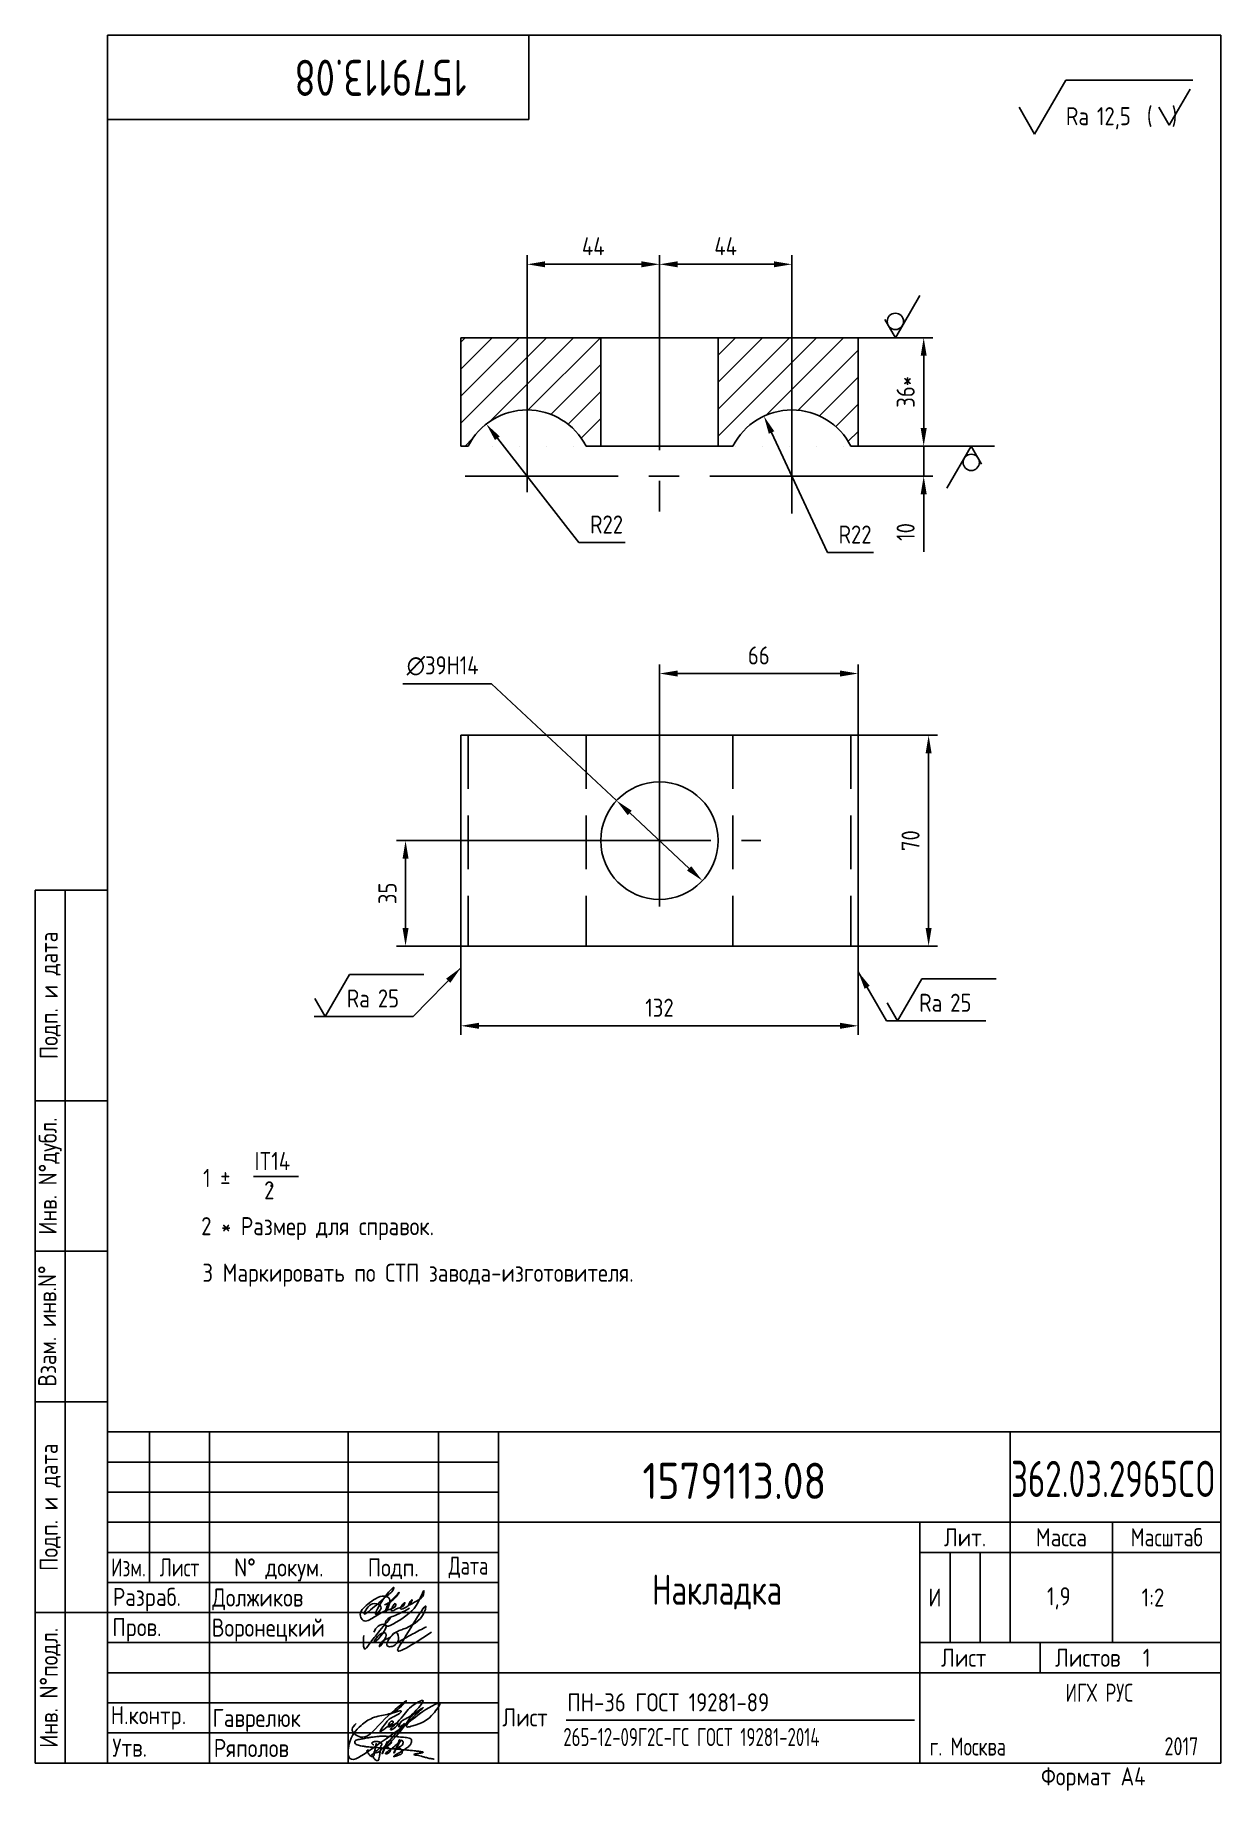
# Paper-space layout 'A4_MCad' of a CAD drawing. Header units: millimetres. Extents: x 8 to 205, y 0 to 292.
# The model-space entities are those that its viewports show. They can reach past a viewport. Long polylines and large blocks are cut down to what shows.
import ezdxf
from ezdxf.enums import TextEntityAlignment as Align

# ---------------------------------------------------------------- set-up
doc = ezdxf.new("R2010")
doc.units = ezdxf.units.MM
doc.linetypes.add('CENTER', pattern=[50.8, 31.75, -6.35, 6.35, -6.35])
doc.linetypes.add('HIDDEN', pattern=[9.525, 6.35, -3.175])
for name, color, linetype in [('Bord', 1, 'Continuous'), ('Cen', 5, 'CENTER'), ('Con', 6, 'Continuous'), ('Cont', 6, 'Continuous'), ('Dim', 7, 'Continuous'), ('Hatch', 2, 'Continuous'), ('Hide', 2, 'HIDDEN'), ('Text', 3, 'Continuous'), ('Textb', 6, 'Continuous')]:
    doc.layers.add(name, color=color, linetype=linetype)
doc.layers.get('Defpoints').off()
doc.styles.add('Style1', font='romans.shx', dxfattribs={"width": 0.8})
doc.dimstyles.new('Dia_2', dxfattribs={"dimscale": 2, "dimtxt": 3, "dimasz": 3, "dimexe": 1.25, "dimexo": 0.625, "dimgap": 1.5, "dimtad": 1, "dimtoh": 1, "dimdec": 0, "dimtxsty": 'Style1', "dimcen": 2.5, "dimse1": 1, "dimclrt": 3, "dimadec": 0, "dimazin": 0, "dimtfac": 1, "dimtdec": 0, "dimtmove": 0, "dimatfit": 2, "dimfxl": 1, "dimarcsym": 0})
doc.dimstyles.new('LIN 2', dxfattribs={"dimscale": 2, "dimtxt": 3, "dimasz": 3, "dimexe": 1.5, "dimexo": 0, "dimgap": 1.5, "dimtad": 1, "dimdec": 0, "dimrnd": 1, "dimdsep": 46, "dimtxsty": 'Style1', "dimcen": 0, "dimdle": 2, "dimclrd": 256, "dimclrt": 3, "dimadec": 0, "dimazin": 0, "dimtfac": 0.666667, "dimtdec": 0, "dimtmove": 0, "dimatfit": 2, "dimfxl": 1, "dimtvp": 0.833333, "dimtolj": 1, "dimtzin": 0, "dimarcsym": 0})

# ---------------------------------------------------------------- blocks, each defined once
blk = doc.blocks.new('A$C314368CF')
at = {"layer": 'Text'}
for q in [(7.18, 6), (1.98, 3)]:
    blk.add_line((3.72, 0), q, dxfattribs=at)
at = {"layer": 'Text', "style": 'Style1', "width": 0.8}
blk.add_text('(  )', height=3, dxfattribs=at).set_placement((0, 0))
blk = doc.blocks.new('sherISO_18')
at = {"layer": 'Cont'}
for p, q in [((-30.94, -16.46), (-25.74, -7.46)), ((-25.74, -7.46), (-4.67, -7.46)), ((-30.94, -16.46), (-33.54, -11.96))]:
    blk.add_line(p, q, dxfattribs=at)
blk.add_blockref('A$C314368CF', (-12.3, -14.96))
at = {"layer": 'Textb', "style": 'Style1', "width": 0.8}
blk.add_text('Ra', height=3, dxfattribs=at).set_placement((-25.74, -14.96))
blk.add_attdef('12,5', (-20.6, -14.96), '', height=3, dxfattribs=at)
blk = doc.blocks.new('A$C63F45750')
at = {"layer": 'Text'}
for points, knots in [([(3.17, 2.37), (3.12, 2.38), (3.04, 2.41), (2.94, 2.5), (2.85, 2.57), (2.79, 2.69), (2.87, 2.77), (2.99, 2.84), (3.16, 2.89), (3.36, 2.93), (3.6, 2.95), (3.82, 2.92), (4.05, 2.87), (4.25, 2.78), (4.45, 2.63), (4.46, 2.42), (4.38, 2.26), (4.28, 2.1), (4.17, 1.94), (4.03, 1.78), (3.89, 1.62), (3.75, 1.52), (3.63, 1.43), (3.49, 1.36), (3.35, 1.3), (3.24, 1.25), (3.16, 1.21), (3.12, 1.15), (3.19, 1.1), (3.27, 1.09), (3.4, 1.07), (3.55, 1.07), (3.72, 1.12), (3.92, 1.19), (4.1, 1.34), (4.26, 1.51), (4.44, 1.65), (4.59, 1.81), (4.74, 1.93), (4.84, 2.04), (4.93, 2.14), (5.07, 2.29), (5.19, 2.53), (5.28, 2.68), (5.35, 2.96), (5.23, 2.66), (5.2, 2.44), (5.04, 2.09), (4.95, 1.81), (4.86, 1.57), (4.75, 1.31), (4.67, 1.12), (4.46, 0.78), (4.62, 1.17), (4.71, 1.45), (4.88, 1.74), (5.01, 2), (5.08, 2.19), (5.19, 2.4), (5.32, 2.58), (5.4, 2.75), (5.52, 2.89), (5.65, 3.04), (5.85, 3.1), (6.02, 3.03), (6.08, 2.87), (6.03, 2.7), (5.9, 2.51), (5.7, 2.37), (5.55, 2.23), (5.4, 2.17), (5.31, 2.12), (5.12, 2.09), (5.35, 2.07), (5.48, 2), (5.64, 1.93), (5.75, 1.8), (5.85, 1.67), (5.89, 1.54), (5.89, 1.37), (5.8, 1.2), (5.63, 1.06), (5.41, 0.94), (5.23, 0.86), (5.02, 0.92), (5.13, 1.1), (5.28, 1.16), (5.44, 1.27), (5.61, 1.36), (5.74, 1.46), (5.86, 1.53), (5.95, 1.61), (6.05, 1.69), (6.15, 1.77), (6.28, 1.87), (6.46, 2.02), (6.65, 2.19), (6.83, 2.37), (6.98, 2.49), (7.11, 2.61), (7.2, 2.74), (7.32, 2.84), (7.42, 2.97), (7.48, 3.08), (7.48, 3.27), (7.34, 3.08), (7.28, 2.94), (7.18, 2.69), (7.1, 2.46), (7, 2.22), (6.93, 1.98), (6.83, 1.78), (6.73, 1.55), (6.67, 1.34), (6.6, 1.14), (6.56, 1.03), (6.39, 0.99), (6.62, 1.33), (6.75, 1.54), (6.93, 1.87), (7.05, 2.08), (7.18, 2.32), (7.33, 2.6), (7.47, 2.89), (7.6, 3.07), (7.79, 3.18), (7.95, 3.01), (8, 2.81), (7.99, 2.62), (7.94, 2.46), (7.83, 2.33), (7.69, 2.22), (7.53, 2.11), (7.37, 2.03), (7.21, 1.99), (7.11, 1.97), (6.89, 1.98), (7.07, 1.94), (7.15, 1.9), (7.27, 1.88), (7.39, 1.84), (7.52, 1.81), (7.62, 1.72), (7.7, 1.62), (7.78, 1.51), (7.83, 1.39), (7.87, 1.26), (7.88, 1.13), (7.86, 0.99), (7.75, 0.88), (7.6, 0.77), (7.4, 0.73), (7.19, 0.66), (6.97, 0.55), (6.71, 0.48), (6.57, 0.44), (6.42, 0.42), (6.52, 0.58), (6.61, 0.64), (6.81, 0.78), (7.06, 0.89), (7.33, 1.04), (7.55, 1.16), (7.7, 1.24), (7.84, 1.32), (7.99, 1.43), (8.21, 1.58), (8.48, 1.76), (8.74, 1.95), (8.97, 2.12), (9.1, 2.29), (9.23, 2.44), (9.3, 2.6), (9.37, 2.74), (9.42, 2.92), (9.45, 3.13), (9.21, 3.48), (8.67, 3.59), (8.09, 3.63), (7.57, 3.66), (7.06, 3.74), (6.57, 3.75), (6.09, 3.74), (5.67, 3.78), (5.28, 3.78), (4.96, 3.81), (4.65, 3.83), (4.31, 3.82), (3.97, 3.79), (3.61, 3.74), (3.22, 3.67), (2.86, 3.66), (2.53, 3.61), (2.18, 3.52), (1.78, 3.54), (1.38, 3.37), (0.96, 3.35), (0.58, 3.24), (0.25, 3.19), (0.03, 3.06), (-0.03, 2.83), (0.02, 2.6), (0.26, 2.38), (0.59, 2.33), (1, 2.2), (1.48, 2.15), (1.93, 2.05), (2.35, 2.02), (2.72, 2.01), (3.11, 1.94), (3.68, 1.94), (4.25, 1.83), (4.91, 1.87), (5.53, 1.76), (6.13, 1.72), (6.73, 1.71), (7.32, 1.62), (7.99, 1.55), (8.64, 1.54), (9.16, 1.46), (9.61, 1.42), (10.03, 1.4), (10.41, 1.32), (10.73, 1.29), (11.01, 1.24), (11.18, 1.23), (11.42, 1.14), (11.18, 1.06), (11.01, 1.03), (10.71, 0.98), (10.37, 0.92), (10.1, 0.91), (9.65, 0.75), (10.22, 0.67), (10.54, 0.59), (11.08, 0.47), (11.61, 0.35), (12.17, 0.15), (12.64, 0.08), (12.98, 0.03), (13.11, 0.01), (13.18, 0)], [0, 0, 0, 0, 0.153866, 0.270441, 0.388867, 0.510533, 0.592156, 0.71333, 0.90842, 1.11344, 1.349254, 1.61246, 1.782219, 2.047249, 2.291879, 2.451528, 2.651081, 2.806158, 3.017979, 3.227348, 3.462381, 3.633009, 3.75766, 3.920516, 4.080796, 4.214529, 4.291786, 4.349969, 4.397594, 4.50822, 4.594826, 4.799244, 4.954392, 5.128468, 5.437537, 5.632649, 5.842485, 6.094987, 6.293219, 6.410959, 6.551192, 6.687808, 7.022147, 7.294342, 7.425356, 7.52079, 7.946481, 8.313051, 8.59833, 8.833695, 9.090496, 9.427695, 9.601191, 9.883219, 10.093306, 10.673943, 10.798776, 10.974628, 11.287247, 11.486184, 11.648652, 11.848902, 12.027194, 12.25348, 12.40059, 12.537783, 12.716293, 12.91523, 13.208551, 13.438489, 13.549668, 13.67779, 13.77127, 13.930001, 14.029091, 14.272112, 14.434836, 14.547084, 14.739051, 14.830983, 15.061241, 15.268922, 15.500489, 15.788979, 15.879568, 16.024283, 16.221854, 16.418714, 16.593102, 16.783247, 16.91018, 17.018213, 17.135263, 17.278205, 17.430482, 17.620087, 17.979626, 18.191789, 18.388716, 18.565718, 18.714854, 18.857929, 19.039974, 19.171375, 19.283034, 19.400085, 19.618058, 19.882245, 20.150781, 20.377854, 20.649532, 20.89723, 21.042543, 21.40016, 21.557817, 21.667145, 21.752781, 21.926256, 22.412297, 22.813145, 22.961412, 23.171289, 23.607257, 23.940428, 24.110007, 24.291214, 24.48084, 24.697609, 24.904078, 25.034245, 25.218018, 25.407651, 25.573473, 25.787447, 25.930292, 26.051316, 26.18846, 26.285312, 26.406799, 26.52425, 26.630463, 26.793722, 26.898606, 27.029313, 27.171012, 27.314101, 27.419918, 27.580557, 27.709367, 27.829268, 28.024364, 28.266961, 28.41242, 28.705761, 28.989137, 29.187748, 29.233768, 29.332802, 29.529535, 29.667094, 30.039923, 30.332117, 30.61061, 30.769982, 30.856778, 31.109923, 31.313488, 31.656425, 32.066331, 32.296628, 32.49714, 32.710276, 32.891468, 33.014834, 33.177747, 33.444503, 33.618009, 34.409008, 34.914636, 35.419802, 35.95397, 36.458179, 36.88069, 37.388403, 37.738353, 38.034261, 38.353468, 38.693154, 39.037638, 39.391136, 39.787481, 40.203773, 40.488977, 40.784975, 41.26625, 41.668005, 42.070065, 42.499388, 42.869834, 43.079573, 43.213439, 43.554591, 43.717296, 44.153724, 44.506336, 45.019111, 45.587859, 45.90191, 46.270392, 46.703958, 47.093115, 47.952647, 48.44014, 49.079253, 49.808223, 50.268654, 50.851051, 51.604831, 52.298429, 52.776925, 53.1907, 53.661988, 54.042386, 54.348524, 54.616841, 54.853814, 54.983777, 55.126096, 55.333328, 55.613101, 56.008732, 56.315809, 56.59982, 56.87931, 57.399251, 57.889617, 58.432507, 59.066698, 59.660314, 59.862668, 60.07277, 60.07277, 60.07277, 60.07277]), ([(2.31, 1.53), (2.26, 1.52), (2.17, 1.51), (2.06, 1.48), (1.93, 1.38), (2.07, 1.25), (2.14, 1.11), (2.26, 0.93), (2.39, 0.72), (2.57, 0.54), (2.71, 0.44), (2.86, 0.4), (3.02, 0.43), (3.14, 0.54), (3.21, 0.79), (3.25, 1.07), (3.31, 1.4), (3.35, 1.67), (3.38, 1.92), (3.47, 2.19), (3.5, 2.43), (3.54, 2.59), (3.56, 2.64)], [0, 0, 0, 0, 0.15847, 0.269731, 0.363591, 0.555514, 0.688037, 0.848606, 1.204359, 1.433632, 1.58673, 1.729549, 1.880686, 2.057874, 2.19169, 2.63505, 2.928153, 3.184121, 3.441863, 3.696117, 4.025873, 4.178055, 4.178055, 4.178055, 4.178055])]:
    blk.add_open_spline(points, degree=3, knots=knots, dxfattribs=at)
blk = doc.blocks.new('*D7')
at = {"layer": 'Dim', "color": 0, "lineweight": -2, "transparency": 16777216}
for p, q in [((822.58, 1523.79), (822.58, 1564.63)), ((866.58, 1542.52), (866.58, 1564.63))]:
    blk.add_line(p, q, dxfattribs=at)
at = {"layer": 'Dim', "lineweight": -2, "transparency": 16777216}
blk.add_line((828.58, 1561.63), (860.58, 1561.63), dxfattribs=at)
at = {"layer": 'Dim', "transparency": 16777216}
for points in [[(828.58, 1562.63), (828.58, 1560.63), (822.58, 1561.63)], [(860.58, 1562.63), (860.58, 1560.63), (866.58, 1561.63)]]:
    blk.add_solid(points, dxfattribs=at)
at = {"layer": 'Dim', "color": 3, "transparency": 16777216, "insert": (844.58, 1567.63), "char_height": 6, "attachment_point": 5, "style": 'Style1'}
blk.add_mtext('\\A1;44', dxfattribs=at)
blk = doc.blocks.new('*D8')
at = {"layer": 'Dim', "color": 0, "lineweight": -2, "transparency": 16777216}
for p, q in [((866.58, 1550.64), (866.58, 1564.63)), ((910.58, 1523.79), (910.58, 1564.63))]:
    blk.add_line(p, q, dxfattribs=at)
at = {"layer": 'Dim', "lineweight": -2, "transparency": 16777216}
blk.add_line((872.58, 1561.63), (904.58, 1561.63), dxfattribs=at)
at = {"layer": 'Dim', "transparency": 16777216}
for points in [[(872.58, 1562.63), (872.58, 1560.63), (866.58, 1561.63)], [(904.58, 1562.63), (904.58, 1560.63), (910.58, 1561.63)]]:
    blk.add_solid(points, dxfattribs=at)
at = {"layer": 'Dim', "color": 3, "transparency": 16777216, "insert": (888.58, 1567.63), "char_height": 6, "attachment_point": 5, "style": 'Style1'}
blk.add_mtext('\\A1;44', dxfattribs=at)
blk = doc.blocks.new('*D9')
at = {"layer": 'Dim', "color": 0, "lineweight": -2, "transparency": 16777216}
for p, q in [((932.58, 1537.25), (957.37, 1537.25)), ((932.58, 1501.25), (957.37, 1501.25))]:
    blk.add_line(p, q, dxfattribs=at)
at = {"layer": 'Dim', "lineweight": -2, "transparency": 16777216}
blk.add_line((954.37, 1507.25), (954.37, 1531.25), dxfattribs=at)
at = {"layer": 'Dim', "transparency": 16777216}
for points in [[(953.37, 1531.25), (955.37, 1531.25), (954.37, 1537.25)], [(953.37, 1507.25), (955.37, 1507.25), (954.37, 1501.25)]]:
    blk.add_solid(points, dxfattribs=at)
at = {"layer": 'Dim', "color": 3, "transparency": 16777216, "insert": (948.37, 1519.25), "char_height": 6, "attachment_point": 5, "rotation": 90, "style": 'Style1'}
blk.add_mtext('\\A1;36*', dxfattribs=at)
blk = doc.blocks.new('*D10')
at = {"layer": 'Dim', "lineweight": -2, "transparency": 16777216}
for p, q in [((954.37, 1507.25), (954.37, 1513.25)), ((954.37, 1501.25), (954.37, 1491.25)), ((954.37, 1485.25), (954.37, 1466.16))]:
    blk.add_line(p, q, dxfattribs=at)
at = {"layer": 'Dim', "color": 0, "lineweight": -2, "transparency": 16777216}
for p, q in [((932.58, 1501.25), (957.37, 1501.25)), ((932.58, 1491.25), (957.37, 1491.25))]:
    blk.add_line(p, q, dxfattribs=at)
at = {"layer": 'Dim', "transparency": 16777216}
for points in [[(953.37, 1507.25), (955.37, 1507.25), (954.37, 1501.25)], [(953.37, 1485.25), (955.37, 1485.25), (954.37, 1491.25)]]:
    blk.add_solid(points, dxfattribs=at)
at = {"layer": 'Dim', "color": 3, "transparency": 16777216, "insert": (948.37, 1472.71), "char_height": 6, "attachment_point": 5, "rotation": 90, "style": 'Style1'}
blk.add_mtext('\\A1;10', dxfattribs=at)
blk = doc.blocks.new('*D11')
at = {"layer": 'Dim', "color": 0, "lineweight": -2, "transparency": 16777216}
for p, q in [((866.58, 1399.06), (866.58, 1428.69)), ((932.58, 1405.17), (932.58, 1428.69))]:
    blk.add_line(p, q, dxfattribs=at)
at = {"layer": 'Dim', "lineweight": -2, "transparency": 16777216}
blk.add_line((872.58, 1425.69), (926.58, 1425.69), dxfattribs=at)
at = {"layer": 'Dim', "transparency": 16777216}
for points in [[(872.58, 1426.69), (872.58, 1424.69), (866.58, 1425.69)], [(926.58, 1426.69), (926.58, 1424.69), (932.58, 1425.69)]]:
    blk.add_solid(points, dxfattribs=at)
at = {"layer": 'Dim', "color": 3, "transparency": 16777216, "insert": (899.58, 1431.69), "char_height": 6, "attachment_point": 5, "style": 'Style1'}
blk.add_mtext('\\A1;66', dxfattribs=at)
blk = doc.blocks.new('*D12')
at = {"layer": 'Dim', "color": 0, "lineweight": -2, "transparency": 16777216}
for p, q in [((932.58, 1405.17), (959, 1405.17)), ((932.58, 1335.17), (959, 1335.17))]:
    blk.add_line(p, q, dxfattribs=at)
at = {"layer": 'Dim', "lineweight": -2, "transparency": 16777216}
blk.add_line((956, 1399.17), (956, 1341.17), dxfattribs=at)
at = {"layer": 'Dim', "transparency": 16777216}
for points in [[(955, 1399.17), (957, 1399.17), (956, 1405.17)], [(955, 1341.17), (957, 1341.17), (956, 1335.17)]]:
    blk.add_solid(points, dxfattribs=at)
at = {"layer": 'Dim', "color": 3, "transparency": 16777216, "insert": (950, 1370.17), "char_height": 6, "attachment_point": 5, "rotation": 90, "style": 'Style1'}
blk.add_mtext('\\A1;70', dxfattribs=at)
blk = doc.blocks.new('*D13')
at = {"layer": 'Dim', "color": 0, "lineweight": -2, "transparency": 16777216}
for p, q in [((800.58, 1335.17), (800.58, 1305.67)), ((932.58, 1335.17), (932.58, 1305.67))]:
    blk.add_line(p, q, dxfattribs=at)
at = {"layer": 'Dim', "lineweight": -2, "transparency": 16777216}
blk.add_line((806.58, 1308.67), (926.58, 1308.67), dxfattribs=at)
at = {"layer": 'Dim', "transparency": 16777216}
for points in [[(806.58, 1309.67), (806.58, 1307.67), (800.58, 1308.67)], [(926.58, 1309.67), (926.58, 1307.67), (932.58, 1308.67)]]:
    blk.add_solid(points, dxfattribs=at)
at = {"layer": 'Dim', "color": 3, "transparency": 16777216, "insert": (866.58, 1314.67), "char_height": 6, "attachment_point": 5, "style": 'Style1'}
blk.add_mtext('\\A1;132', dxfattribs=at)
blk = doc.blocks.new('*D14')
at = {"layer": 'Dim', "color": 0, "lineweight": -2, "transparency": 16777216}
for p, q in [((832.87, 1370.17), (779.21, 1370.17)), ((809.16, 1335.17), (779.21, 1335.17))]:
    blk.add_line(p, q, dxfattribs=at)
at = {"layer": 'Dim', "lineweight": -2, "transparency": 16777216}
blk.add_line((782.21, 1341.17), (782.21, 1364.17), dxfattribs=at)
at = {"layer": 'Dim', "transparency": 16777216}
for points in [[(781.21, 1364.17), (783.21, 1364.17), (782.21, 1370.17)], [(781.21, 1341.17), (783.21, 1341.17), (782.21, 1335.17)]]:
    blk.add_solid(points, dxfattribs=at)
at = {"layer": 'Dim', "color": 3, "transparency": 16777216, "insert": (776.21, 1352.67), "char_height": 6, "attachment_point": 5, "rotation": 90, "style": 'Style1'}
blk.add_mtext('\\A1;35', dxfattribs=at)
blk = doc.blocks.new('*D15')
at = {"layer": 'Dim', "color": 0, "lineweight": -2, "transparency": 16777216}
for p, q in [((810.78, 1422.22), (781.27, 1422.22)), ((852.32, 1383.47), (810.78, 1422.22)), ((876.45, 1360.96), (856.7, 1379.38))]:
    blk.add_line(p, q, dxfattribs=at)
at = {"layer": 'Dim', "color": 0, "transparency": 16777216}
for points in [[(857.39, 1380.11), (856.02, 1378.65), (852.32, 1383.47)], [(877.13, 1361.7), (875.76, 1360.23), (880.83, 1356.87)]]:
    blk.add_solid(points, dxfattribs=at)
at = {"layer": 'Dim', "color": 3, "transparency": 16777216, "insert": (794.53, 1428.22), "char_height": 6, "attachment_point": 5, "style": 'Style1'}
blk.add_mtext('∅39H14', dxfattribs=at)
blk = doc.blocks.new('*D16')
at = {"layer": 'Dim', "color": 0, "lineweight": -2, "transparency": 16777216}
for p, q in [((812.72, 1503.85), (836.13, 1473.92)), ((836.13, 1473.92), (839.83, 1469.2)), ((839.83, 1469.2), (855.17, 1469.2))]:
    blk.add_line(p, q, dxfattribs=at)
at = {"layer": 'Dim', "color": 0, "transparency": 16777216}
blk.add_solid([(813.5, 1504.47), (811.93, 1503.23), (809.02, 1508.57)], dxfattribs=at)
at = {"layer": 'Dim', "color": 3, "transparency": 16777216, "insert": (849, 1475.2), "char_height": 6, "attachment_point": 5, "style": 'Style1'}
blk.add_mtext('R22', dxfattribs=at)
blk = doc.blocks.new('*D17')
at = {"layer": 'Dim', "color": 0, "lineweight": -2, "transparency": 16777216}
for p, q in [((903.82, 1505.75), (919.87, 1471.31)), ((919.87, 1471.31), (922.4, 1465.87)), ((922.4, 1465.87), (937.74, 1465.87))]:
    blk.add_line(p, q, dxfattribs=at)
at = {"layer": 'Dim', "color": 0, "transparency": 16777216}
blk.add_solid([(904.72, 1506.17), (902.91, 1505.33), (901.28, 1511.19)], dxfattribs=at)
at = {"layer": 'Dim', "color": 3, "transparency": 16777216, "insert": (931.57, 1471.87), "char_height": 6, "attachment_point": 5, "style": 'Style1'}
blk.add_mtext('R22', dxfattribs=at)
blk = doc.blocks.new('sherISO_01')
at = {"layer": 'Text'}
blk.add_line((4.04, 7), (16.36, 7), dxfattribs=at)
blk.add_lwpolyline([(-1.73, 3), (0, 0), (4.04, 7)], dxfattribs=at)
at = {"layer": 'Text', "style": 'Style1', "width": 0.8}
blk.add_text('Ra', height=3, dxfattribs=at).set_placement((3.58, 1.5))
blk.add_attdef('12,5', (8.73, 1.5), '', height=3, dxfattribs=at)
blk = doc.blocks.new('sherISO_09')
at = {"layer": 'Text'}
for q in [(4.04, 7), (-1.73, 3)]:
    blk.add_line((0, 0), q, dxfattribs=at)
blk.add_circle((0, 2.71), 1.35, dxfattribs=at)

msp = doc.modelspace()

# ---------------------------------------------------------------- hatches: boundary and pattern name
at = {"layer": 'Hatch'}
h = msp.add_hatch(dxfattribs=at)
h.set_pattern_fill('ANSI31', color=256, scale=2, angle=180, style=0)
h.set_pattern_definition([(225, (7184.7666, 268.788), (4.490128, -4.490128), [])])
edge = h.paths.add_edge_path()
edge.add_line((842.17, 1501.25), (847.08, 1501.25))
edge.add_line((847.08, 1501.25), (847.08, 1537.25))
edge.add_line((847.08, 1537.25), (800.58, 1537.25))
edge.add_line((800.58, 1537.25), (800.58, 1501.25))
edge.add_line((800.58, 1501.25), (802.98, 1501.25))
edge.add_arc((822.58, 1491.25), 22, 27.02071, 152.97929, ccw=False)
edge = h.paths.add_edge_path()
edge.add_line((930.17, 1501.25), (932.58, 1501.25))
edge.add_line((932.58, 1501.25), (932.58, 1537.25))
edge.add_line((932.58, 1537.25), (886.08, 1537.25))
edge.add_line((886.08, 1537.25), (886.08, 1501.25))
edge.add_line((886.08, 1501.25), (890.98, 1501.25))
edge.add_arc((910.58, 1491.25), 22, 27.03535, 152.96465, ccw=False)

# ---------------------------------------------------------------- linework, layer by layer
at = {"layer": 'Cen', "ltscale": 0.4}
for p, q in [((866.58, 1550.64), (866.58, 1478.37)), ((822.58, 1523.79), (822.58, 1485.91)), ((910.58, 1523.79), (910.58, 1478.82)), ((934.13, 1491.25), (798.25, 1491.25)), ((866.58, 1399.06), (866.58, 1341.92)), ((832.87, 1370.17), (900.29, 1370.17))]:
    msp.add_line(p, q, dxfattribs=at)
at = {"layer": 'Cont'}
for p, q in [((932.58, 1537.25), (800.58, 1537.25)), ((800.58, 1537.25), (800.58, 1501.25)), ((892.83, 1537.25), (840.33, 1537.25)), ((847.08, 1501.25), (847.08, 1537.25)), ((886.08, 1501.25), (886.08, 1537.25)), ((932.58, 1501.25), (932.58, 1537.25)), ((800.58, 1501.25), (802.98, 1501.25)), ((842.17, 1501.25), (890.98, 1501.25)), ((930.17, 1501.25), (932.58, 1501.25)), ((800.58, 1405.17), (800.58, 1335.17)), ((800.58, 1405.17), (932.58, 1405.17)), ((932.58, 1405.17), (932.58, 1335.17)), ((800.58, 1335.17), (932.58, 1335.17))]:
    msp.add_line(p, q, dxfattribs=at)
msp.add_circle((866.58, 1370.17), 19.5, dxfattribs=at)
for centre in [(822.58, 1491.25), (910.58, 1491.25)]:
    msp.add_arc(centre, 22, 27.03569, 152.96431, dxfattribs=at)
at = {"layer": 'Dim'}
for p, q in [((957.37, 1501.25), (977.85, 1501.25)), ((784.78, 1311.75), (751.84, 1311.75)), ((974.97, 1310.32), (942.04, 1310.32))]:
    msp.add_line(p, q, dxfattribs=at)
at = {"layer": 'Hide', "ltscale": 0.7}
for p, q in [((802.98, 1405.17), (802.98, 1335.17)), ((842.17, 1405.17), (842.17, 1335.17)), ((890.98, 1405.17), (890.98, 1335.17)), ((930.17, 1405.17), (930.17, 1335.17))]:
    msp.add_line(p, q, dxfattribs=at)

# ---------------------------------------------------------------- block references
at = {"layer": 'Dim', "xscale": 2, "yscale": 2, "zscale": 2}
msp.add_blockref('sherISO_09', (944.97, 1537.25), dxfattribs=at)
at = {"layer": 'Dim', "xscale": 2, "yscale": 2, "zscale": 2, "rotation": 179.99999999999997}
msp.add_blockref('sherISO_09', (970.16, 1501.25), dxfattribs=at)
at = {"layer": 'Dim', "xscale": 2, "yscale": 2, "zscale": 2}
for p in [(755.53, 1311.75), (945.72, 1310.32)]:
    msp.add_blockref('sherISO_01', p, dxfattribs=at).add_auto_attribs({'12,5': '25'})

# ---------------------------------------------------------------- dimensions: what is measured, and where the dimension line sits
at = {"layer": 'Dim'}
for base, p1, p2, picture, middle in [((866.58, 1561.63), (822.58, 1523.79), (866.58, 1542.52), '*D7', (844.58, 1567.63)), ((910.58, 1561.63), (866.58, 1550.64), (910.58, 1523.79), '*D8', (888.58, 1567.63)), ((932.58, 1425.69), (866.58, 1399.06), (932.58, 1405.17), '*D11', (899.58, 1431.69)), ((932.58, 1308.67), (800.58, 1335.17), (932.58, 1335.17), '*D13', (866.58, 1314.67))]:
    dim = msp.add_linear_dim(base=base, p1=p1, p2=p2, dimstyle='LIN 2', dxfattribs=at)
    dim.commit()
    dim.dimension.update_dxf_attribs({"geometry": picture, "text_midpoint": middle})
dim = msp.add_linear_dim(base=(954.37, 1537.25), p1=(932.58, 1501.25), p2=(932.58, 1537.25), angle=90, text='<>*', dimstyle='LIN 2', dxfattribs=at)
dim.commit()
dim.dimension.update_dxf_attribs({"geometry": '*D9', "text_midpoint": (948.37, 1519.25)})
for center, mpoint, picture, middle in [((910.58, 1491.25), (919.87, 1471.31), '*D17', (931.57, 1465.87)), ((822.58, 1491.25), (836.13, 1473.92), '*D16', (849, 1469.2))]:
    dim = msp.add_radius_dim(center=center, mpoint=mpoint, dimstyle='Dia_2', dxfattribs=at)
    dim.commit()
    dim.dimension.update_dxf_attribs({"geometry": picture, "text_midpoint": middle, "dimtype": 164})
for base, p1, p2, picture, middle in [((954.37, 1491.25), (932.58, 1501.25), (932.58, 1491.25), '*D10', (948.37, 1472.71)), ((956, 1335.17), (932.58, 1405.17), (932.58, 1335.17), '*D12', (950, 1370.17)), ((782.21, 1370.17), (809.16, 1335.17), (832.87, 1370.17), '*D14', (776.21, 1352.67))]:
    dim = msp.add_linear_dim(base=base, p1=p1, p2=p2, angle=90, dimstyle='LIN 2', dxfattribs=at)
    dim.commit()
    dim.dimension.update_dxf_attribs({"geometry": picture, "text_midpoint": middle})
dim = msp.add_diameter_dim_2p(p1=(880.83, 1356.87), p2=(852.32, 1383.47), text='<>H14', dimstyle='Dia_2', dxfattribs=at)
dim.commit()
dim.dimension.update_dxf_attribs({"geometry": '*D15', "text_midpoint": (794.53, 1422.22), "dimtype": 163})

# ---------------------------------------------------------------- leaders
for points in [[(800.58, 1327.95), (784.78, 1311.75)], [(932.58, 1326.65), (942.04, 1310.32)]]:
    msp.add_leader(points, dimstyle='Dia_2', dxfattribs=at)

psp = doc.layouts.new('A4_MCad')

# ---------------------------------------------------------------- linework, layer by layer
at = {"layer": 'Bord'}
for p, q in [((20, 55), (85, 55)), ((20, 50), (85, 50)), ((20, 45), (85, 45)), ((160, 40), (160, 25)), ((165, 40), (165, 25)), ((20, 30), (85, 30)), ((20, 25), (85, 25)), ((20, 20), (85, 20)), ((20, 15), (85, 15)), ((20, 10), (85, 10))]:
    psp.add_line(p, q, dxfattribs=at)
at = {"layer": 'Cont'}
for p, q in [((205, 292), (20, 292)), ((20, 292), (20, 5)), ((90, 278), (90, 292)), ((205, 292), (205, 5)), ((205, 292), (205, 5)), ((20, 278), (90, 278)), ((8, 5), (8, 150)), ((8, 150), (20, 150)), ((13, 5), (13, 150)), ((8, 115), (20, 115)), ((20, 90), (8, 90)), ((20, 65), (8, 65)), ((85, 60), (20, 60)), ((205, 60), (20, 60)), ((85, 60), (20, 60)), ((205, 60), (20, 60)), ((20, 60), (205, 60)), ((20, 60), (20, 5)), ((27, 60), (27, 35)), ((37, 60), (37, 5)), ((60, 5), (60, 60)), ((75, 60), (75, 5)), ((85, 5), (85, 60)), ((170, 60), (170, 25)), ((85, 45), (205, 45)), ((155, 5), (155, 45)), ((170, 44.95), (170, 25)), ((187, 25), (187, 45)), ((20, 40), (85, 40)), ((205, 40), (155, 40)), ((85, 35), (20, 35)), ((20, 30), (8, 30)), ((155, 25), (205, 25)), ((175, 25), (175, 20)), ((205, 20), (85, 20)), ((20, 5), (8, 5)), ((20, 5), (205, 5))]:
    psp.add_line(p, q, dxfattribs=at)
at = {"layer": 'Text'}
for p, q in [((44.3, 102.45), (51.75, 102.45)), ((96.21, 12.11), (154.09, 12.11))]:
    psp.add_line(p, q, dxfattribs=at)
for points, knots in [([(70.22, 30.72), (69.46, 30.3), (68.14, 29.58), (66.27, 28.99), (65.95, 27.06), (70.88, 30.16), (71.2, 30.77), (72.62, 33.8), (72.58, 32.36), (71.71, 32.24), (69.52, 30.76), (70.83, 32.52), (70.3, 31), (67.77, 29.89), (69.66, 32.06), (69.12, 30.86), (68.39, 30.89), (66.52, 29.65), (67.86, 31.91), (67.98, 30.82), (66.07, 30.38), (64.8, 29.54), (62.66, 28.19), (61.61, 29.93), (63.11, 31.34), (64.52, 32.31), (65.8, 32.94), (66.76, 32.53), (67.17, 31.54), (65.87, 29.23), (66.57, 31.51), (67.17, 31.96), (68.82, 33.78), (67.83, 32.33), (67.1, 31.78), (66.3, 31.39), (66.05, 31.27)], [0, 0, 0, 0, 2.703743, 4.672825, 5.02799, 7.955933, 13.437489, 13.883188, 14.189441, 16.413959, 17.478513, 18.47964, 18.959294, 20.910841, 22.003091, 22.470554, 23.533771, 24.710748, 26.01626, 26.201331, 27.488187, 30.382065, 32.258784, 33.069724, 35.439902, 37.010787, 38.612861, 39.32109, 39.818865, 41.83144, 42.782113, 44.494961, 45.867914, 46.467245, 48.290622, 49.101188, 49.101188, 49.101188, 49.101188]), ([(64.57, 29.94), (64.99, 30.85), (65.53, 32.04), (67.79, 34.6), (67.35, 33.44), (65.84, 32.41), (61.64, 28.3), (63.29, 31.04), (64.27, 31.72), (65.83, 31.03), (65.19, 30.23), (64.67, 29.54), (64.51, 29.8), (64.55, 29.89), (64.57, 29.94)], [0, 0, 0, 0, 4.062617, 5.226919, 5.800291, 6.663227, 11.774431, 12.938639, 14.11351, 15.354081, 16.396133, 16.918576, 17.03251, 17.182794, 17.182794, 17.182794, 17.182794]), ([(64.3, 26.75), (64.46, 27.12), (64.78, 27.87), (67.28, 28.43), (65.47, 25.98), (63.96, 24.65), (65.01, 26.64), (67.15, 26.72), (64.68, 23.42), (65.74, 25.63), (66.91, 25.52), (67.88, 27.03), (68.72, 25.65), (67.88, 24.31), (65.85, 24.31), (67.43, 26.71), (69.84, 27.38), (72.21, 28.67), (73.7, 33.1), (69.92, 26.57), (67.25, 22.42), (70.72, 24.69), (73.86, 26.75)], [0, 0, 0, 0, 1.213353, 2.399709, 5.497648, 5.861317, 7.611627, 8.43806, 10.837371, 11.583123, 13.461301, 14.534506, 15.162086, 17.217848, 17.944717, 20.123775, 21.948027, 26.460707, 27.144718, 34.52243, 35.159468, 41.304292, 41.304292, 41.304292, 41.304292]), ([(62.61, 26.19), (62.57, 25.74), (62.51, 25.07), (62.66, 23.53), (64, 25.43), (65.13, 26.86), (66.51, 28.47), (67.31, 29.41)], [0, 0, 0, 0, 1.523947, 2.237958, 3.351836, 5.856423, 9.374056, 9.374056, 9.374056, 9.374056]), ([(73.04, 27.64), (72.27, 27.25), (70.56, 26.37), (68.88, 25.42), (67.96, 24.89)], [0, 0, 0, 0, 2.587978, 5.77327, 5.77327, 5.77327, 5.77327]), ([(61.35, 11.56), (61.02, 11.25), (60.14, 10.44), (62.52, 8.58), (65.66, 11.84), (67.15, 13.45), (70.04, 15.67), (68.14, 13.59), (66.73, 13.07), (64.03, 12.69), (61.73, 11.02), (60, 8.98), (59.85, 4.46), (66.01, 8.84), (69.76, 11.44), (73.04, 14.14), (75.71, 15.27), (73.39, 11.94), (72.1, 11.63), (68.79, 10.56), (71.06, 13), (73.13, 14.71), (70.43, 12.91), (69.33, 10.81), (64.55, 5.68), (67.15, 9.16), (70.27, 12.38), (68.13, 10.58), (68.68, 11.91), (69.85, 12.44), (71.03, 13.29), (73.29, 16.14), (69.67, 14.03), (69.37, 12.73), (66.33, 10.13), (67.94, 10.82), (68.55, 12.04), (67.49, 11.26), (66.19, 10.73), (67.24, 12.38), (67.6, 11.66), (66.53, 11.21), (64.72, 9.45), (66.21, 11.69), (67.13, 12.65), (68.29, 12.97), (69.24, 14), (67.99, 13.52), (66.95, 13.11)], [0, 0, 0, 0, 1.17994, 3.087717, 5.863103, 12.338328, 12.854096, 14.088578, 16.834551, 19.302558, 21.570562, 25.210018, 27.650956, 31.348291, 40.129863, 44.562748, 45.223917, 46.979401, 51.214655, 52.099288, 55.323111, 56.227801, 58.471865, 60.028126, 65.752911, 68.466223, 71.038525, 71.934922, 72.780229, 73.495807, 76.028152, 77.999346, 80.11892, 83.1954, 85.334448, 86.270878, 87.060466, 88.110212, 88.803314, 89.989889, 90.197567, 90.706974, 92.884587, 94.19917, 96.055742, 97.375783, 97.753899, 99.636325, 99.636325, 99.636325, 99.636325]), ([(64.26, 6.53), (64.21, 6.52), (64.12, 6.51), (64.01, 6.48), (63.88, 6.38), (64.02, 6.25), (64.09, 6.11), (64.21, 5.93), (64.34, 5.72), (64.52, 5.54), (64.66, 5.44), (64.81, 5.4), (64.97, 5.43), (65.09, 5.54), (65.16, 5.79), (65.2, 6.07), (65.26, 6.4), (65.29, 6.67), (65.33, 6.92), (65.42, 7.19), (65.45, 7.43), (65.49, 7.59), (65.5, 7.64)], [0, 0, 0, 0, 0.15847, 0.269731, 0.363591, 0.555514, 0.688037, 0.848606, 1.204359, 1.433632, 1.58673, 1.729549, 1.880686, 2.057874, 2.19169, 2.63505, 2.928153, 3.184121, 3.441863, 3.696117, 4.025873, 4.178055, 4.178055, 4.178055, 4.178055])]:
    psp.add_open_spline(points, degree=3, knots=knots, dxfattribs=at)

# ---------------------------------------------------------------- block references
at = {"layer": 'Cont'}
psp.add_blockref('A$C63F45750', (61.13, 5.65), dxfattribs=at)
at = {"layer": 'Dim'}
psp.add_blockref('sherISO_18', (205, 292), dxfattribs=at).add_auto_attribs({'12,5': '12,5'})

# ---------------------------------------------------------------- texts
at = {"layer": 'Con', "style": 'Style1', "width": 0.75}
psp.add_text('1579113.08', height=6, rotation=180, dxfattribs=at).set_placement((79.69, 287.92))
at = {"layer": 'Con', "style": 'Style1', "width": 0.8}
psp.add_text('1579113.08', height=6, dxfattribs=at).set_placement((108.9, 48.87))
at = {"layer": 'Con', "style": 'Style1', "width": 0.495527}
psp.add_text('362.03.2965CO', height=6, dxfattribs=at).set_placement((170.14, 49.2), (204.12, 49.2), align=Align.FIT)
at = {"layer": 'Text', "style": 'Style1', "width": 0.8}
for s, p in [('Подп. и дата', (10.5, 132.5)), ('Инв. N%%dдубл.', (10.5, 102.5)), ('Взам. инв.N%%d ', (10, 78.38)), ('Подп. и дата', (10.5, 47.5)), ('Инв. N%%dподл.', (10.5, 17.5))]:
    psp.add_text(s, height=3, rotation=90, dxfattribs=at).set_placement(p, align=Align.MIDDLE)
at = {"layer": 'Text', "style": 'Style1'}
for s, width, p in [('IT14', 0.8, (44.46, 103.49)), ('1 %%P    .', 0.8, (35.91, 100.68)), (' 2', 0.8, (44.46, 98.64)), ('2 * Размер для справок.', 0.8, (35.59, 92.68)), ('3 Маркировать по СТП завода-изготовителя.', 0.8, (35.8, 84.94)), ('Разpаб.', 0.8, (20.92, 31.1)), ('Должиков', 0.8, (37.42, 31)), ('1,9', 0.8, (176.1, 31.2)), ('1:2', 0.8, (191.83, 31)), ('Пpов.', 0.8, (20.84, 26.08)), ('Воронецкий', 0.8, (37.36, 26)), ('1', 0.8, (192.03, 21)), ('ПН-36 ГОСТ 19281-89', 0.8, (96.43, 13.59)), ('Н.контp.', 0.8, (20.57, 11.46)), ('Гаврелюк', 0.8, (37.49, 11)), ('Лист', 0.8, (85.63, 11.09)), ('Утв.', 0.8, (20.84, 6.06)), ('Ряполов', 0.8, (37.69, 6)), ('265-12-09Г2С-ГС ГОСТ 19281-2014', 0.65, (95.75, 7.82)), ('г. Москва', 0.7, (156.62, 6.25)), ('Фоpмат А4', 0.8, (175.11, 1.29))]:
    psp.add_text(s, height=3, dxfattribs=dict(at, width=width)).set_placement(p)
for s, width, p in [('Лит.', 0.8, (162.5, 42.5)), ('Масса', 0.8, (178.5, 42.5)), ('Масштаб', 0.75, (196, 42.5)), ('Изм.', 0.7, (23.5, 37.5)), ('Лист', 0.7, (32, 37.5)), ('N%%d докум.', 0.8, (48.5, 37.5)), ('Подп.', 0.8, (67.5, 37.5)), ('Лист', 0.8, (162.27, 22.5)), ('Лист', 0.8, (162.27, 22.5)), ('Листов', 0.8, (182.9, 22.5)), ('Листов', 0.8, (182.9, 22.5))]:
    psp.add_text(s, height=3, dxfattribs=dict(at, width=width)).set_placement(p, align=Align.MIDDLE_CENTER)
for s, width, p in [('Дата', 0.7, (80, 37.5)), ('И', 0.8, (157.5, 32.5)), ('ИГХ РУС', 0.7, (184.8, 16.69))]:
    psp.add_text(s, height=3, dxfattribs=dict(at, width=width)).set_placement(p, align=Align.MIDDLE)
at = {"layer": 'Text', "style": 'Style1', "width": 0.7}
psp.add_attdef('2017', (195.63, 6.29), '', height=3, dxfattribs=at)
at = {"layer": 'Textb', "style": 'Style1', "width": 0.7}
psp.add_text('Накладка', height=5, dxfattribs=at).set_placement((110.5, 31.3))

# ---------------------------------------------------------------- viewports
at = {"layer": 'Defpoints'}
psp.add_viewport(center=(112.5, 196.27), size=(185, 191.456), view_center_point=(868.12, 1446.3), view_height=382.913, dxfattribs=at)

doc.saveas('drawing.dxf')
